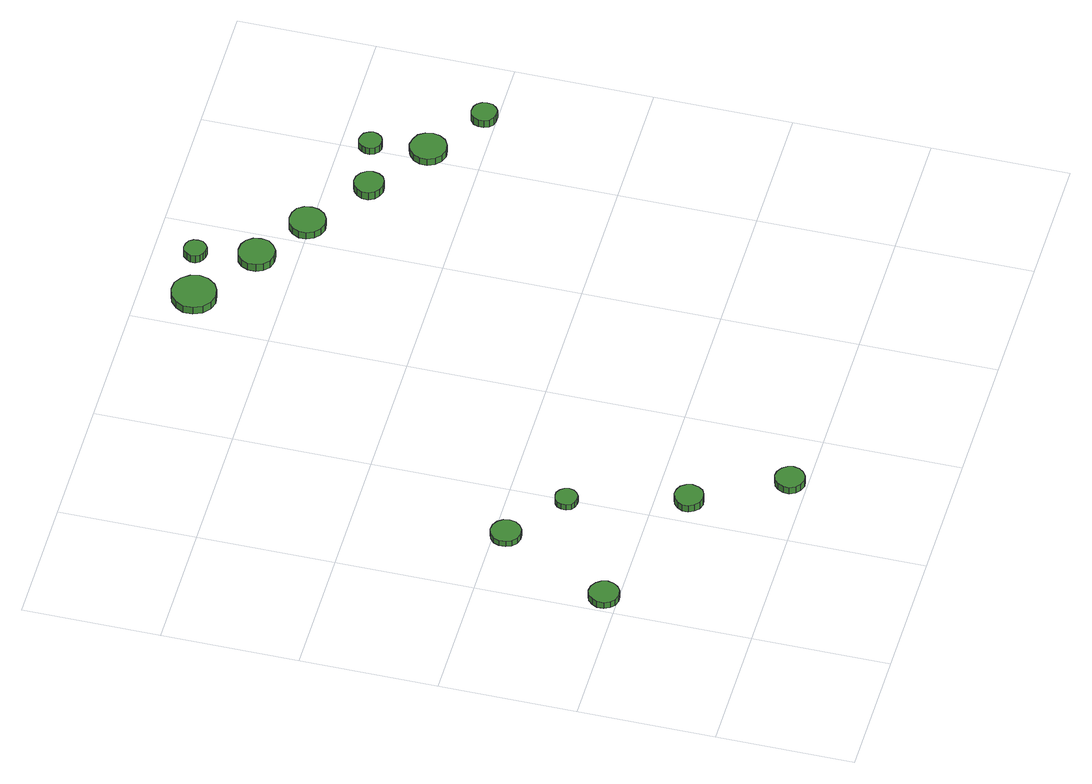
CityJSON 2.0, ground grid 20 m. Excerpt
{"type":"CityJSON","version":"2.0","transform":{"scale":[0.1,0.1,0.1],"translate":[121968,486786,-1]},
"CityObjects":{
"tree1":{"type":"SolitaryVegetationObject","attributes":{"function":"something"},"geometry":[{"type":"MultiSurface","lod":"1","boundaries":[[[0,1,2,3,4,5,6,7,8,9,10,11,12,13,14]],[[15,16,17,18,19,20,21,22,23,24,25,26,27,28,29]],[[0,29,28,1]],[[1,28,27,2]],[[2,27,26,3]],[[3,26,25,4]],[[4,25,24,5]],[[5,24,23,6]],[[6,23,22,7]],[[7,22,21,8]],[[8,21,20,9]],[[9,20,19,10]],[[10,19,18,11]],[[11,18,17,12]],[[12,17,16,13]],[[13,16,15,14]],[[14,15,29,0]]]}]},
"tree2":{"type":"SolitaryVegetationObject","attributes":{"function":"something"},"geometry":[{"type":"MultiSurface","lod":"1","boundaries":[[[30,31,32,33,34,35,36,37,38,39,40,41,42,43,44]],[[45,46,47,48,49,50,51,52,53,54,55,56,57,58,59]],[[30,59,58,31]],[[31,58,57,32]],[[32,57,56,33]],[[33,56,55,34]],[[34,55,54,35]],[[35,54,53,36]],[[36,53,52,37]],[[37,52,51,38]],[[38,51,50,39]],[[39,50,49,40]],[[40,49,48,41]],[[41,48,47,42]],[[42,47,46,43]],[[43,46,45,44]],[[44,45,59,30]]]}]},
"tree3":{"type":"SolitaryVegetationObject","attributes":{"function":"something"},"geometry":[{"type":"MultiSurface","lod":"1","boundaries":[[[60,61,62,63,64,65,66,67,68,69,70,71,72,73,74]],[[75,76,77,78,79,80,81,82,83,84,85,86,87,88,89]],[[60,89,88,61]],[[61,88,87,62]],[[62,87,86,63]],[[63,86,85,64]],[[64,85,84,65]],[[65,84,83,66]],[[66,83,82,67]],[[67,82,81,68]],[[68,81,80,69]],[[69,80,79,70]],[[70,79,78,71]],[[71,78,77,72]],[[72,77,76,73]],[[73,76,75,74]],[[74,75,89,60]]]}]},
"tree4":{"type":"SolitaryVegetationObject","attributes":{"function":"something"},"geometry":[{"type":"MultiSurface","lod":"1","boundaries":[[[90,91,92,93,94,95,96,97,98,99,100,101,102,103,104]],[[105,106,107,108,109,110,111,112,113,114,115,116,117,118,119]],[[90,119,118,91]],[[91,118,117,92]],[[92,117,116,93]],[[93,116,115,94]],[[94,115,114,95]],[[95,114,113,96]],[[96,113,112,97]],[[97,112,111,98]],[[98,111,110,99]],[[99,110,109,100]],[[100,109,108,101]],[[101,108,107,102]],[[102,107,106,103]],[[103,106,105,104]],[[104,105,119,90]]]}]},
"tree5":{"type":"SolitaryVegetationObject","attributes":{"function":"something"},"geometry":[{"type":"MultiSurface","lod":"1","boundaries":[[[120,121,122,123,124,125,126,127,128,129,130,131,132,133,134]],[[135,136,137,138,139,140,141,142,143,144,145,146,147,148,149]],[[120,149,148,121]],[[121,148,147,122]],[[122,147,146,123]],[[123,146,145,124]],[[124,145,144,125]],[[125,144,143,126]],[[126,143,142,127]],[[127,142,141,128]],[[128,141,140,129]],[[129,140,139,130]],[[130,139,138,131]],[[131,138,137,132]],[[132,137,136,133]],[[133,136,135,134]],[[134,135,149,120]]]}]},
"tree6":{"type":"SolitaryVegetationObject","attributes":{"function":"something"},"geometry":[{"type":"MultiSurface","lod":"1","boundaries":[[[150,151,152,153,154,155,156,157,158,159,160,161,162,163,164]],[[165,166,167,168,169,170,171,172,173,174,175,176,177,178,179]],[[150,179,178,151]],[[151,178,177,152]],[[152,177,176,153]],[[153,176,175,154]],[[154,175,174,155]],[[155,174,173,156]],[[156,173,172,157]],[[157,172,171,158]],[[158,171,170,159]],[[159,170,169,160]],[[160,169,168,161]],[[161,168,167,162]],[[162,167,166,163]],[[163,166,165,164]],[[164,165,179,150]]]}]},
"tree7":{"type":"SolitaryVegetationObject","attributes":{"function":"something"},"geometry":[{"type":"MultiSurface","lod":"1","boundaries":[[[180,181,182,183,184,185,186,187,188,189,190,191,192,193,194]],[[195,196,197,198,199,200,201,202,203,204,205,206,207,208,209]],[[180,209,208,181]],[[181,208,207,182]],[[182,207,206,183]],[[183,206,205,184]],[[184,205,204,185]],[[185,204,203,186]],[[186,203,202,187]],[[187,202,201,188]],[[188,201,200,189]],[[189,200,199,190]],[[190,199,198,191]],[[191,198,197,192]],[[192,197,196,193]],[[193,196,195,194]],[[194,195,209,180]]]}]},
"tree8":{"type":"SolitaryVegetationObject","attributes":{"function":"something"},"geometry":[{"type":"MultiSurface","lod":"1","boundaries":[[[210,211,212,213,214,215,216,217,218,219,220,221,222,223,224]],[[225,226,227,228,229,230,231,232,233,234,235,236,237,238,239]],[[210,239,238,211]],[[211,238,237,212]],[[212,237,236,213]],[[213,236,235,214]],[[214,235,234,215]],[[215,234,233,216]],[[216,233,232,217]],[[217,232,231,218]],[[218,231,230,219]],[[219,230,229,220]],[[220,229,228,221]],[[221,228,227,222]],[[222,227,226,223]],[[223,226,225,224]],[[224,225,239,210]]]}]},
"tree9":{"type":"SolitaryVegetationObject","attributes":{"function":"something"},"geometry":[{"type":"MultiSurface","lod":"1","boundaries":[[[240,241,242,243,244,245,246,247,248,249,250,251,252,253,254]],[[255,256,257,258,259,260,261,262,263,264,265,266,267,268,269]],[[240,269,268,241]],[[241,268,267,242]],[[242,267,266,243]],[[243,266,265,244]],[[244,265,264,245]],[[245,264,263,246]],[[246,263,262,247]],[[247,262,261,248]],[[248,261,260,249]],[[249,260,259,250]],[[250,259,258,251]],[[251,258,257,252]],[[252,257,256,253]],[[253,256,255,254]],[[254,255,269,240]]]}]},
"tree10":{"type":"SolitaryVegetationObject","attributes":{"function":"something"},"geometry":[{"type":"MultiSurface","lod":"1","boundaries":[[[270,271,272,273,274,275,276,277,278,279,280,281,282,283,284]],[[285,286,287,288,289,290,291,292,293,294,295,296,297,298,299]],[[270,299,298,271]],[[271,298,297,272]],[[272,297,296,273]],[[273,296,295,274]],[[274,295,294,275]],[[275,294,293,276]],[[276,293,292,277]],[[277,292,291,278]],[[278,291,290,279]],[[279,290,289,280]],[[280,289,288,281]],[[281,288,287,282]],[[282,287,286,283]],[[283,286,285,284]],[[284,285,299,270]]]}]},
"tree11":{"type":"SolitaryVegetationObject","attributes":{"function":"something"},"geometry":[{"type":"MultiSurface","lod":"1","boundaries":[[[300,301,302,303,304,305,306,307,308,309,310,311,312,313,314]],[[315,316,317,318,319,320,321,322,323,324,325,326,327,328,329]],[[300,329,328,301]],[[301,328,327,302]],[[302,327,326,303]],[[303,326,325,304]],[[304,325,324,305]],[[305,324,323,306]],[[306,323,322,307]],[[307,322,321,308]],[[308,321,320,309]],[[309,320,319,310]],[[310,319,318,311]],[[311,318,317,312]],[[312,317,316,313]],[[313,316,315,314]],[[314,315,329,300]]]}]},
"tree12":{"type":"SolitaryVegetationObject","attributes":{"function":"something"},"geometry":[{"type":"MultiSurface","lod":"1","boundaries":[[[330,331,332,333,334,335,336,337,338,339,340,341,342,343,344]],[[345,346,347,348,349,350,351,352,353,354,355,356,357,358,359]],[[330,359,358,331]],[[331,358,357,332]],[[332,357,356,333]],[[333,356,355,334]],[[334,355,354,335]],[[335,354,353,336]],[[336,353,352,337]],[[337,352,351,338]],[[338,351,350,339]],[[339,350,349,340]],[[340,349,348,341]],[[341,348,347,342]],[[342,347,346,343]],[[343,346,345,344]],[[344,345,359,330]]]}]},
"tree13":{"type":"SolitaryVegetationObject","attributes":{"function":"something"},"geometry":[{"type":"MultiSurface","lod":"1","boundaries":[[[360,361,362,363,364,365,366,367,368,369,370,371,372,373,374]],[[375,376,377,378,379,380,381,382,383,384,385,386,387,388,389]],[[360,389,388,361]],[[361,388,387,362]],[[362,387,386,363]],[[363,386,385,364]],[[364,385,384,365]],[[365,384,383,366]],[[366,383,382,367]],[[367,382,381,368]],[[368,381,380,369]],[[369,380,379,370]],[[370,379,378,371]],[[371,378,377,372]],[[372,377,376,373]],[[373,376,375,374]],[[374,375,389,360]]]}]}
},
"vertices":[
[50,220,18],[48,229,18],[43,236,18],[35,241,18],[26,242,18],[17,239,18],[11,233,18],[7,225,18],[7,215,18],[11,207,18],[17,201,18],[26,198,18],[35,199,18],[43,204,18],[48,211,18],[48,211,7],[43,204,7],[35,199,7],[26,198,7],[17,201,7],[11,207,7],[7,215,7],[7,225,7],[11,233,7],[17,239,7],[26,242,7],[35,241,7],[43,236,7],[48,229,7],[50,220,7],
[133,383,18],[131,392,18],[126,399,18],[118,404,18],[109,405,18],[100,402,18],[93,396,18],[90,388,18],[90,378,18],[93,370,18],[100,364,18],[109,361,18],[118,362,18],[126,367,18],[131,374,18],[131,374,8],[126,367,8],[118,362,8],[109,361,8],[100,364,8],[93,370,8],[90,378,8],[90,388,8],[93,396,8],[100,402,8],[109,405,8],[118,404,8],[126,399,8],[131,392,8],[133,383,8],
[263,153,19],[261,162,19],[256,169,19],[248,173,19],[240,174,19],[231,171,19],[225,165,19],[221,157,19],[221,149,19],[225,141,19],[231,135,19],[240,132,19],[248,133,19],[256,137,19],[261,144,19],[261,144,7],[256,137,7],[248,133,7],[240,132,7],[231,135,7],[225,141,7],[221,149,7],[221,157,7],[225,165,7],[231,171,7],[240,174,7],[248,173,7],[256,169,7],[261,162,7],[263,153,7],
[214,318,18],[212,325,18],[208,330,18],[202,334,18],[196,334,18],[189,332,18],[184,328,18],[181,321,18],[181,314,18],[184,308,18],[189,304,18],[196,302,18],[202,302,18],[208,306,18],[212,311,18],[212,311,8],[208,306,8],[202,302,8],[196,302,8],[189,304,8],[184,308,8],[181,314,8],[181,321,8],[184,328,8],[189,332,8],[196,334,8],[202,334,8],[208,330,8],[212,325,8],[214,318,8],
[333,26,19],[331,34,19],[326,41,19],[318,46,19],[310,47,19],[301,44,19],[295,38,19],[291,30,19],[291,21,19],[295,13,19],[301,7,19],[310,4,19],[318,5,19],[326,10,19],[331,17,19],[331,17,7],[326,10,7],[318,5,7],[310,4,7],[301,7,7],[295,13,7],[291,21,7],[291,30,7],[295,38,7],[301,44,7],[310,47,7],[318,46,7],[326,41,7],[331,34,7],[333,26,7],
[478,919,32],[475,932,32],[467,943,32],[456,950,32],[442,951,32],[430,947,32],[420,938,32],[414,926,32],[414,913,32],[420,900,32],[430,891,32],[442,887,32],[456,889,32],[467,895,32],[475,906,32],[475,906,19],[467,895,19],[456,889,19],[442,887,19],[430,891,19],[420,900,19],[414,913,19],[414,926,19],[420,938,19],[430,947,19],[442,951,19],[456,950,19],[467,943,19],[475,932,19],[478,919,19],
[570,854,32],[568,865,32],[561,874,32],[552,879,32],[541,880,32],[530,877,32],[522,870,32],[518,860,32],[518,849,32],[522,839,32],[530,831,32],[541,828,32],[552,829,32],[561,835,32],[568,843,32],[568,843,19],[561,835,19],[552,829,19],[541,828,19],[530,831,19],[522,839,19],[518,849,19],[518,860,19],[522,870,19],[530,877,19],[541,880,19],[552,879,19],[561,874,19],[568,865,19],[570,854,19],
[545,939,32],[544,945,32],[540,951,32],[534,954,32],[527,955,32],[521,953,32],[516,948,32],[513,942,32],[513,935,32],[516,929,32],[521,925,32],[527,923,32],[534,923,32],[540,927,32],[544,932,32],[544,932,19],[540,927,19],[534,923,19],[527,923,19],[521,925,19],[516,929,19],[513,935,19],[513,942,19],[516,948,19],[521,953,19],[527,955,19],[534,954,19],[540,951,19],[544,945,19],[545,939,19],
[648,801,32],[646,812,32],[640,821,32],[630,826,32],[619,827,32],[609,824,32],[601,817,32],[596,807,32],[596,796,32],[601,786,32],[609,779,32],[619,775,32],[630,776,32],[640,782,32],[646,791,32],[646,791,20],[640,782,20],[630,776,20],[619,775,20],[609,779,20],[601,786,20],[596,796,20],[596,807,20],[601,817,20],[609,824,20],[619,827,20],[630,826,20],[640,821,20],[646,812,20],[648,801,20],
[736,736,33],[734,745,33],[729,752,33],[721,757,33],[712,758,33],[704,755,33],[697,749,33],[693,741,33],[693,732,33],[697,724,33],[704,718,33],[712,715,33],[721,716,33],[729,720,33],[734,727,33],[734,727,20],[729,720,20],[721,716,20],[712,715,20],[704,718,20],[697,724,20],[693,732,20],[693,741,20],[697,749,20],[704,755,20],[712,758,20],[721,757,20],[729,752,20],[734,745,20],[736,736,20],
[831,674,32],[829,685,32],[823,694,32],[813,699,32],[802,701,32],[792,697,32],[784,690,32],[779,680,32],[779,669,32],[784,659,32],[792,652,32],[802,648,32],[813,649,32],[823,655,32],[829,664,32],[829,664,20],[823,655,20],[813,649,20],[802,648,20],[792,652,20],[784,659,20],[779,669,20],[779,680,20],[784,690,20],[792,697,20],[802,701,20],[813,699,20],[823,694,20],[829,685,20],[831,674,20],
[813,756,32],[811,762,32],[807,768,32],[801,771,32],[794,772,32],[788,770,32],[783,765,32],[780,759,32],[780,752,32],[783,746,32],[788,741,32],[794,739,32],[801,740,32],[807,743,32],[811,749,32],[811,749,20],[807,743,20],[801,740,20],[794,739,20],[788,741,20],[783,746,20],[780,752,20],[780,759,20],[783,765,20],[788,770,20],[794,772,20],[801,771,20],[807,768,20],[811,762,20],[813,756,20],
[908,616,32],[907,623,32],[902,630,32],[896,633,32],[888,634,32],[881,632,32],[875,627,32],[872,620,32],[872,612,32],[875,605,32],[881,600,32],[888,598,32],[896,598,32],[902,602,32],[907,608,32],[907,608,19],[902,602,19],[896,598,19],[888,598,19],[881,600,19],[875,605,19],[872,612,19],[872,620,19],[875,627,19],[881,632,19],[888,634,19],[896,633,19],[902,630,19],[907,623,19],[908,616,19]
]}
